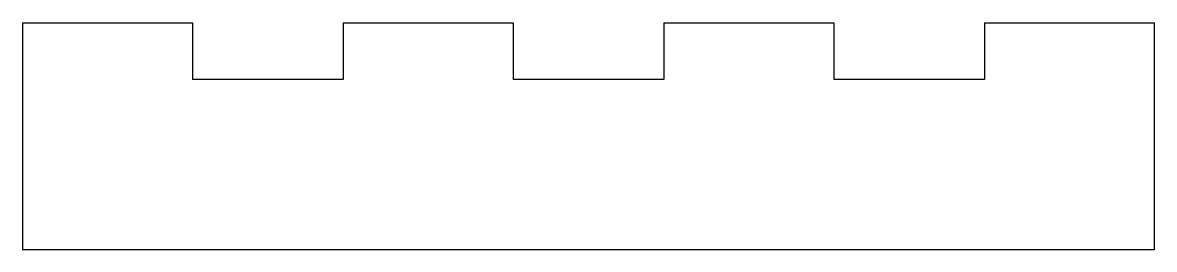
# Model space of a CAD drawing. Header units: millimetres. Extents: x -100 to 0, y -15 to 5.
import ezdxf

# ---------------------------------------------------------------- set-up
doc = ezdxf.new("R2010")
doc.units = ezdxf.units.MM

msp = doc.modelspace()

# ---------------------------------------------------------------- linework, layer by layer
at = {"color": 7, "linetype": 'Continuous', "lineweight": 25}
for p, q in [((-100, 5), (-85, 5)), ((-100, 5), (-100, -15)), ((-85, 5), (-85, 0)), ((-71.67, 5), (-71.67, 0)), ((-71.67, 5), (-56.67, 5)), ((-56.67, 5), (-56.67, 0)), ((-43.33, 5), (-43.33, 0)), ((-43.33, 5), (-28.33, 5)), ((-28.33, 5), (-28.33, 0)), ((-15, 5), (-15, 0)), ((-15, 5), (0, 5)), ((0, -15), (0, 5)), ((-71.67, 0), (-85, 0)), ((-43.33, 0), (-56.67, 0)), ((-15, 0), (-28.33, 0)), ((-100, -15), (0, -15))]:
    msp.add_line(p, q, dxfattribs=at)

doc.saveas('drawing.dxf')
